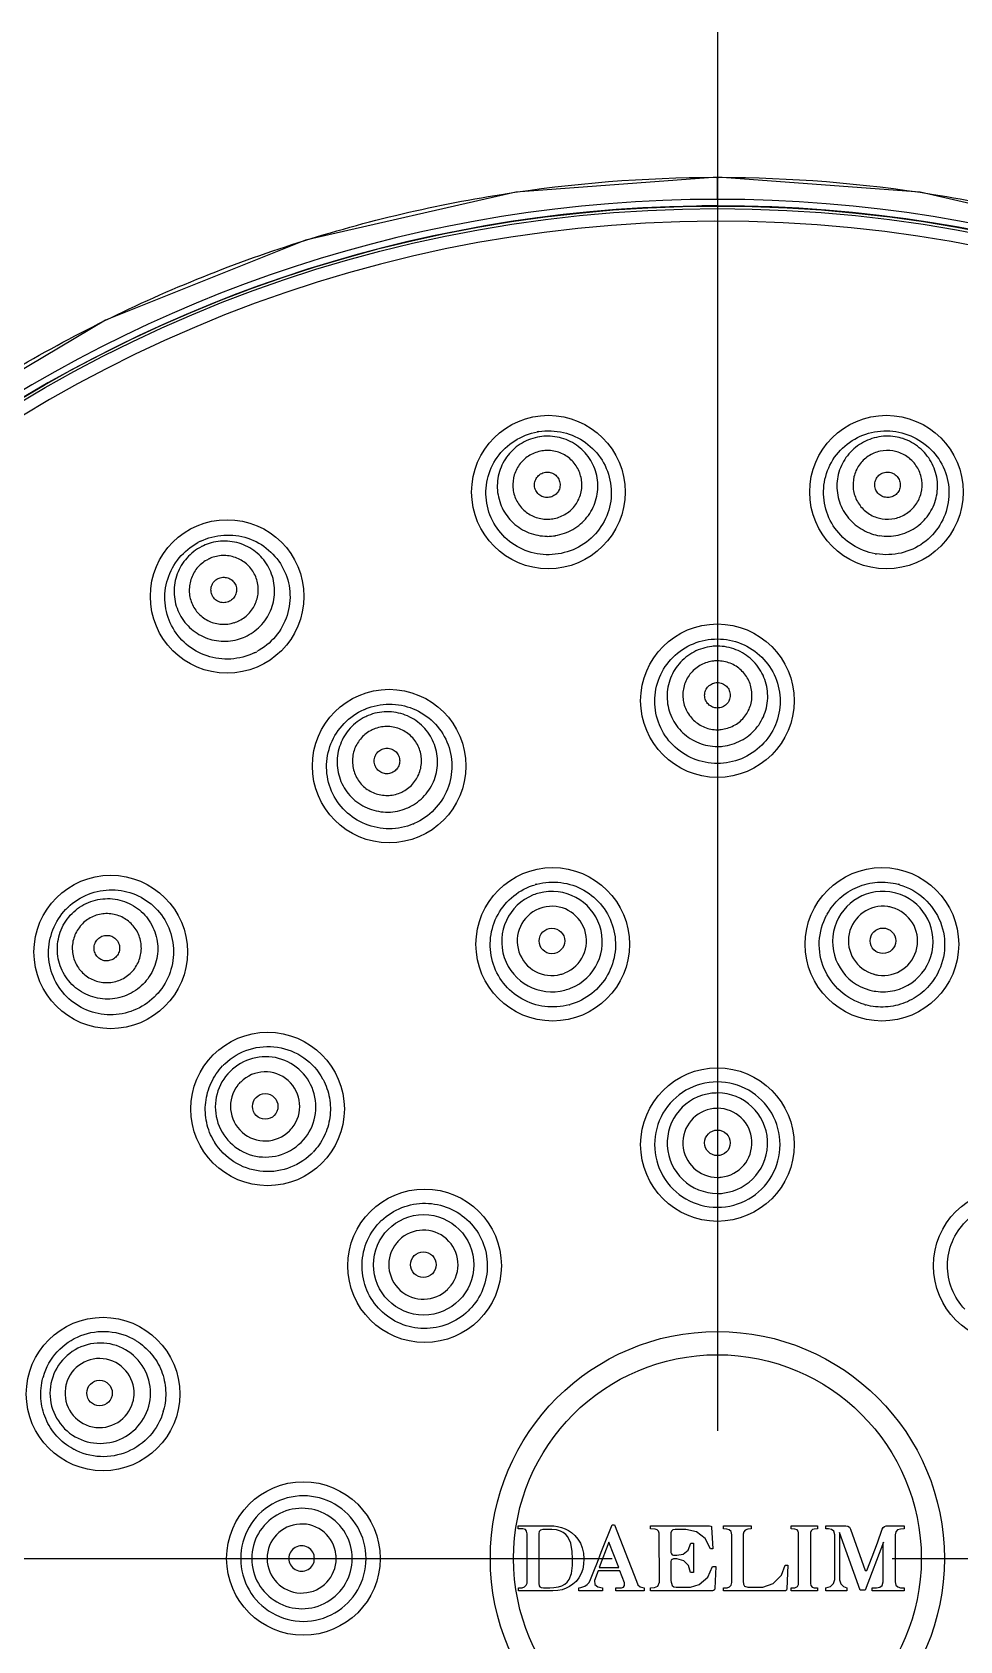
# Model space of a CAD drawing. Extents: x -5791 to -5371, y -4731 to -4434.
# Drawn here: x -5524.73 to -5518.93, y -4597.3 to -4587.23 of the extents above; entities that cross this region are included whole.
import ezdxf

# ---------------------------------------------------------------- set-up
doc = ezdxf.new("R2010")
doc.units = 0
doc.header["$LTSCALE"] = 7
doc.linetypes.add('CENTER', pattern=[2, 1.25, -0.25, 0.25, -0.25])
doc.layers.get('0').update_dxf_attribs({"color": 2, "linetype": 'CONTINUOUS'})
doc.layers.add('CENTER', color=1, linetype='CENTER')
doc.layers.add('DWG', color=7, linetype='CONTINUOUS')

# ---------------------------------------------------------------- blocks, each defined once
blk = doc.blocks.new('A$C62325126')
at = {"linetype": 'Continuous'}
for p, q in [((11.586, 50.434), (11.783, 50.434)), ((11.586, 50.414), (11.586, 50.434)), ((11.614, 50.414), (11.586, 50.414)), ((11.63, 50.41), (11.614, 50.414)), ((11.783, 50.434), (11.808, 50.433)), ((11.808, 50.433), (11.832, 50.429)), ((11.832, 50.429), (11.856, 50.423)), ((11.856, 50.423), (11.878, 50.414)), ((11.878, 50.414), (11.899, 50.404)), ((12.151, 50.388), (12.172, 50.44)), ((12.172, 50.44), (12.188, 50.44)), ((12.188, 50.44), (12.324, 50.088)), ((12.412, 50.414), (12.412, 50.434)), ((12.412, 50.434), (12.782, 50.434)), ((12.782, 50.434), (12.789, 50.432)), ((12.789, 50.432), (12.793, 50.429)), ((12.793, 50.429), (12.795, 50.424)), ((12.795, 50.424), (12.802, 50.289)), ((12.87, 50.434), (13.042, 50.434)), ((12.87, 50.414), (12.87, 50.434)), ((13.042, 50.434), (13.042, 50.414)), ((13.293, 50.414), (13.293, 50.434)), ((13.293, 50.434), (13.456, 50.434)), ((13.456, 50.434), (13.456, 50.414)), ((13.51, 50.434), (13.634, 50.434)), ((13.51, 50.414), (13.51, 50.434)), ((13.526, 50.414), (13.51, 50.414)), ((13.544, 50.411), (13.526, 50.414)), ((13.634, 50.434), (13.646, 50.431)), ((13.646, 50.431), (13.656, 50.424)), ((13.656, 50.424), (13.664, 50.413)), ((13.861, 50.413), (13.867, 50.423)), ((13.867, 50.423), (13.876, 50.43)), ((13.876, 50.43), (13.887, 50.434)), ((13.887, 50.434), (13.998, 50.434)), ((13.998, 50.434), (13.998, 50.414)), ((11.638, 50.399), (11.63, 50.41)), ((11.641, 50.383), (11.638, 50.399)), ((11.641, 50.075), (11.641, 50.383)), ((11.717, 50.397), (11.714, 50.386)), ((11.714, 50.386), (11.714, 50.072)), ((11.725, 50.406), (11.717, 50.397)), ((11.739, 50.41), (11.725, 50.406)), ((11.749, 50.41), (11.739, 50.41)), ((11.759, 50.411), (11.749, 50.41)), ((11.768, 50.411), (11.759, 50.411)), ((11.796, 50.41), (11.768, 50.411)), ((11.825, 50.408), (11.796, 50.41)), ((11.85, 50.401), (11.825, 50.408)), ((11.867, 50.391), (11.85, 50.401)), ((11.883, 50.379), (11.867, 50.391)), ((11.896, 50.365), (11.883, 50.379)), ((11.915, 50.325), (11.896, 50.365)), ((11.899, 50.404), (11.918, 50.392)), ((11.923, 50.273), (11.915, 50.325)), ((11.918, 50.392), (11.94, 50.373)), ((11.94, 50.373), (11.959, 50.351)), ((11.959, 50.351), (11.974, 50.325)), ((11.974, 50.325), (11.986, 50.296)), ((12.153, 50.332), (12.092, 50.173)), ((12.105, 50.269), (12.129, 50.331)), ((12.129, 50.331), (12.151, 50.388)), ((12.215, 50.173), (12.153, 50.332)), ((12.442, 50.413), (12.412, 50.414)), ((12.454, 50.409), (12.442, 50.413)), ((12.463, 50.4), (12.454, 50.409)), ((12.466, 50.387), (12.463, 50.4)), ((12.468, 50.081), (12.466, 50.387)), ((12.543, 50.401), (12.54, 50.389)), ((12.54, 50.389), (12.54, 50.266)), ((12.552, 50.408), (12.543, 50.401)), ((12.566, 50.411), (12.552, 50.408)), ((12.633, 50.411), (12.566, 50.411)), ((12.701, 50.396), (12.633, 50.411)), ((12.649, 50.282), (12.665, 50.325)), ((12.665, 50.325), (12.682, 50.325)), ((12.682, 50.325), (12.682, 50.142)), ((12.754, 50.354), (12.701, 50.396)), ((12.787, 50.289), (12.754, 50.354)), ((12.89, 50.413), (12.87, 50.414)), ((12.905, 50.409), (12.89, 50.413)), ((12.916, 50.397), (12.905, 50.409)), ((12.921, 50.377), (12.916, 50.397)), ((12.921, 50.079), (12.921, 50.377)), ((12.996, 50.395), (12.993, 50.381)), ((12.993, 50.381), (12.993, 50.087)), ((13.005, 50.407), (12.996, 50.395)), ((13.022, 50.413), (13.005, 50.407)), ((13.042, 50.414), (13.022, 50.413)), ((13.315, 50.413), (13.293, 50.414)), ((13.329, 50.409), (13.315, 50.413)), ((13.337, 50.4), (13.329, 50.409)), ((13.339, 50.389), (13.337, 50.4)), ((13.339, 50.08), (13.339, 50.389)), ((13.417, 50.402), (13.414, 50.392)), ((13.414, 50.392), (13.414, 50.073)), ((13.425, 50.41), (13.417, 50.402)), ((13.436, 50.413), (13.425, 50.41)), ((13.456, 50.414), (13.436, 50.413)), ((13.559, 50.399), (13.544, 50.411)), ((13.565, 50.377), (13.559, 50.399)), ((13.565, 50.098), (13.565, 50.377)), ((13.595, 50.392), (13.595, 50.39)), ((13.723, 50.032), (13.595, 50.392)), ((13.595, 50.39), (13.595, 50.144)), ((13.664, 50.413), (13.755, 50.154)), ((13.869, 50.331), (13.754, 50.032)), ((13.799, 50.24), (13.832, 50.327)), ((13.832, 50.327), (13.861, 50.413)), ((13.867, 50.083), (13.868, 50.328)), ((13.868, 50.328), (13.869, 50.331)), ((13.946, 50.395), (13.942, 50.378)), ((13.942, 50.378), (13.942, 50.083)), ((13.958, 50.408), (13.946, 50.395)), ((13.977, 50.413), (13.958, 50.408)), ((13.998, 50.414), (13.977, 50.413)), ((11.925, 50.228), (11.923, 50.273)), ((11.924, 50.185), (11.925, 50.228)), ((11.986, 50.296), (11.993, 50.263)), ((11.993, 50.263), (11.996, 50.227)), ((11.996, 50.227), (11.994, 50.194)), ((12.081, 50.207), (12.105, 50.269)), ((12.54, 50.266), (12.543, 50.258)), ((12.542, 50.218), (12.54, 50.211)), ((12.548, 50.223), (12.542, 50.218)), ((12.543, 50.258), (12.549, 50.251)), ((12.557, 50.226), (12.548, 50.223)), ((12.549, 50.251), (12.557, 50.249)), ((12.557, 50.249), (12.577, 50.249)), ((12.577, 50.226), (12.557, 50.226)), ((12.577, 50.249), (12.616, 50.257)), ((12.621, 50.215), (12.577, 50.226)), ((12.616, 50.257), (12.649, 50.282)), ((12.651, 50.185), (12.621, 50.215)), ((12.802, 50.289), (12.787, 50.289)), ((13.766, 50.155), (13.799, 50.24)), ((11.903, 50.097), (11.918, 50.136)), ((11.918, 50.136), (11.924, 50.185)), ((11.979, 50.135), (11.964, 50.109)), ((11.989, 50.162), (11.979, 50.135)), ((11.994, 50.194), (11.989, 50.162)), ((12.037, 50.097), (12.059, 50.15)), ((12.059, 50.15), (12.081, 50.207)), ((12.086, 50.152), (12.063, 50.091)), ((12.221, 50.152), (12.086, 50.152)), ((12.092, 50.173), (12.215, 50.173)), ((12.249, 50.076), (12.221, 50.152)), ((12.54, 50.211), (12.54, 50.103)), ((12.663, 50.142), (12.651, 50.185)), ((12.682, 50.142), (12.663, 50.142)), ((12.772, 50.112), (12.8, 50.18)), ((12.8, 50.18), (12.821, 50.18)), ((12.821, 50.18), (12.814, 50.042)), ((13.18, 50.072), (13.232, 50.124)), ((13.232, 50.124), (13.255, 50.188)), ((13.255, 50.188), (13.272, 50.188)), ((13.272, 50.188), (13.265, 50.04)), ((13.595, 50.144), (13.595, 50.095)), ((13.755, 50.154), (13.766, 50.155)), ((11.587, 50.046), (11.611, 50.046)), ((11.587, 50.026), (11.587, 50.046)), ((11.772, 50.026), (11.587, 50.026)), ((11.611, 50.046), (11.625, 50.051)), ((11.625, 50.051), (11.636, 50.062)), ((11.636, 50.062), (11.641, 50.075)), ((11.714, 50.072), (11.716, 50.059)), ((11.716, 50.059), (11.721, 50.052)), ((11.721, 50.052), (11.729, 50.047)), ((11.729, 50.047), (11.743, 50.046)), ((11.743, 50.046), (11.762, 50.046)), ((11.762, 50.046), (11.783, 50.046)), ((11.802, 50.026), (11.772, 50.026)), ((11.783, 50.046), (11.809, 50.048)), ((11.833, 50.028), (11.802, 50.026)), ((11.809, 50.048), (11.837, 50.051)), ((11.861, 50.034), (11.833, 50.028)), ((11.837, 50.051), (11.859, 50.058)), ((11.859, 50.058), (11.876, 50.069)), ((11.885, 50.043), (11.861, 50.034)), ((11.876, 50.069), (11.891, 50.082)), ((11.907, 50.053), (11.885, 50.043)), ((11.891, 50.082), (11.903, 50.097)), ((11.927, 50.068), (11.907, 50.053)), ((11.947, 50.086), (11.927, 50.068)), ((11.964, 50.109), (11.947, 50.086)), ((11.964, 50.046), (11.976, 50.048)), ((11.964, 50.026), (11.964, 50.046)), ((12.112, 50.026), (11.964, 50.026)), ((11.976, 50.048), (11.99, 50.051)), ((11.99, 50.051), (12.002, 50.056)), ((12.002, 50.056), (12.017, 50.067)), ((12.017, 50.067), (12.028, 50.079)), ((12.028, 50.079), (12.037, 50.097)), ((12.063, 50.091), (12.065, 50.066)), ((12.065, 50.066), (12.084, 50.052)), ((12.084, 50.052), (12.112, 50.046)), ((12.112, 50.046), (12.112, 50.026)), ((12.195, 50.045), (12.231, 50.046)), ((12.195, 50.026), (12.195, 50.045)), ((12.374, 50.026), (12.195, 50.026)), ((12.231, 50.046), (12.243, 50.05)), ((12.243, 50.05), (12.25, 50.061)), ((12.25, 50.061), (12.249, 50.076)), ((12.324, 50.088), (12.334, 50.064)), ((12.334, 50.064), (12.347, 50.051)), ((12.347, 50.051), (12.374, 50.046)), ((12.374, 50.046), (12.374, 50.026)), ((12.412, 50.046), (12.438, 50.048)), ((12.412, 50.026), (12.412, 50.046)), ((12.541, 50.026), (12.412, 50.026)), ((12.438, 50.048), (12.459, 50.057)), ((12.459, 50.057), (12.468, 50.081)), ((12.54, 50.103), (12.54, 50.092)), ((12.54, 50.092), (12.541, 50.082)), ((12.541, 50.082), (12.543, 50.074)), ((12.671, 50.026), (12.541, 50.026)), ((12.543, 50.074), (12.549, 50.061)), ((12.549, 50.061), (12.559, 50.052)), ((12.559, 50.052), (12.574, 50.049)), ((12.574, 50.049), (12.597, 50.049)), ((12.597, 50.049), (12.635, 50.049)), ((12.635, 50.049), (12.663, 50.049)), ((12.663, 50.049), (12.716, 50.066)), ((12.8, 50.026), (12.671, 50.026)), ((12.716, 50.066), (12.772, 50.112)), ((12.806, 50.028), (12.8, 50.026)), ((12.812, 50.034), (12.806, 50.028)), ((12.814, 50.042), (12.812, 50.034)), ((12.87, 50.026), (12.87, 50.046)), ((12.87, 50.046), (12.893, 50.046)), ((13.249, 50.026), (12.87, 50.026)), ((12.893, 50.046), (12.907, 50.052)), ((12.907, 50.052), (12.917, 50.063)), ((12.917, 50.063), (12.921, 50.079)), ((12.993, 50.087), (12.994, 50.069)), ((12.994, 50.069), (13.001, 50.056)), ((13.001, 50.056), (13.022, 50.049)), ((13.022, 50.049), (13.116, 50.049)), ((13.116, 50.049), (13.18, 50.072)), ((13.257, 50.027), (13.249, 50.026)), ((13.263, 50.032), (13.257, 50.027)), ((13.265, 50.04), (13.263, 50.032)), ((13.293, 50.046), (13.316, 50.046)), ((13.293, 50.026), (13.293, 50.046)), ((13.456, 50.026), (13.293, 50.026)), ((13.316, 50.046), (13.332, 50.053)), ((13.332, 50.053), (13.338, 50.067)), ((13.338, 50.067), (13.339, 50.08)), ((13.414, 50.073), (13.416, 50.06)), ((13.416, 50.06), (13.423, 50.05)), ((13.423, 50.05), (13.436, 50.046)), ((13.436, 50.046), (13.456, 50.046)), ((13.456, 50.046), (13.456, 50.026)), ((13.509, 50.046), (13.538, 50.054)), ((13.509, 50.026), (13.509, 50.046)), ((13.641, 50.026), (13.509, 50.026)), ((13.538, 50.054), (13.558, 50.072)), ((13.558, 50.072), (13.565, 50.098)), ((13.595, 50.095), (13.602, 50.07)), ((13.602, 50.07), (13.619, 50.053)), ((13.619, 50.053), (13.641, 50.046)), ((13.641, 50.046), (13.641, 50.026)), ((13.754, 50.032), (13.723, 50.032)), ((13.799, 50.046), (13.825, 50.046)), ((13.799, 50.026), (13.799, 50.046)), ((13.998, 50.026), (13.799, 50.026)), ((13.825, 50.046), (13.846, 50.049)), ((13.846, 50.049), (13.861, 50.061)), ((13.861, 50.061), (13.867, 50.083)), ((13.942, 50.083), (13.947, 50.063)), ((13.947, 50.063), (13.959, 50.051)), ((13.959, 50.051), (13.977, 50.046)), ((13.977, 50.046), (13.998, 50.046)), ((13.998, 50.046), (13.998, 50.026))]:
    blk.add_line(p, q, dxfattribs=at)
at = {"color": 7, "linetype": 'Continuous'}
for centre, radius in [((11.774, 56.9), 0.48), ((13.888, 56.9), 0.48), ((9.765, 56.247), 0.48), ((12.831, 55.595), 0.48), ((10.778, 55.186), 0.48), ((11.801, 54.071), 0.48), ((13.86, 54.071), 0.48), ((9.037, 54.023), 0.48), ((11.796, 54.092), 0.0799), ((13.866, 54.093), 0.0799), ((10.018, 53.041), 0.48), ((12.831, 52.818), 0.48), ((10.003, 53.057), 0.0799), ((12.831, 52.829), 0.08), ((11, 52.06), 0.48), ((14.662, 52.06), 0.48), ((10.994, 52.066), 0.314), ((10.992, 52.067), 0.08), ((8.989, 51.258), 0.48), ((12.831, 50.229), 1.42), ((12.831, 50.229), 1.275), ((8.967, 51.264), 0.0799), ((10.242, 50.229), 0.48)]:
    blk.add_circle(centre, radius, dxfattribs=at)
for centre, radius, start, end in [((11.776, 56.89), 0.393, 99.0008, 100.4352), ((11.769, 56.933), 0.317, 89.8524, 98.993), ((11.768, 56.942), 0.218, 89.8524, 98.993), ((13.894, 56.942), 0.218, 71.8524, 80.993), ((13.893, 56.933), 0.317, 71.8524, 80.993), ((11.767, 56.948), 0.218, 269.8524, 278.993), ((13.895, 56.948), 0.218, 251.8524, 260.993), ((9.769, 56.238), 0.393, 117.0008, 118.4351), ((9.769, 56.238), 0.393, 115.6817, 116.9994), ((9.749, 56.276), 0.317, 107.8524, 116.993), ((11.768, 56.94), 0.317, 269.8524, 278.993), ((13.894, 56.94), 0.317, 251.8524, 260.993), ((9.745, 56.285), 0.218, 107.8524, 116.993), ((13.888, 56.901), 0.393, 259.7007, 260.9994), ((9.743, 56.29), 0.218, 287.8524, 296.993), ((9.746, 56.283), 0.317, 287.8524, 296.993), ((9.764, 56.248), 0.393, 295.7007, 296.9994), ((9.764, 56.248), 0.394, 297.0005, 298.2037), ((12.831, 55.62), 0.316, 90.0022, 96.2151), ((12.831, 55.627), 0.217, 90.0022, 96.2151), ((10.768, 55.21), 0.316, 112.5022, 118.7151), ((10.78, 55.181), 0.391, 112.5006, 113.8349), ((10.765, 55.216), 0.217, 112.5022, 118.7151), ((12.831, 55.63), 0.217, 270.0022, 276.2151), ((12.831, 55.624), 0.316, 270.0022, 276.2151), ((10.764, 55.219), 0.217, 292.5022, 298.7151), ((10.766, 55.214), 0.316, 292.5022, 298.7151), ((10.778, 55.186), 0.392, 292.5005, 293.7114), ((11.802, 54.07), 0.39, 105.0007, 106.3654), ((13.86, 54.07), 0.39, 73.6346, 74.9993), ((11.796, 54.088), 0.314, 111.735, 285.0799), ((11.797, 54.087), 0.315, 105.003, 111.7931), ((11.797, 54.088), 0.314, 291.735, 105.0799), ((13.865, 54.088), 0.314, 81.735, 255.0798), ((13.866, 54.088), 0.314, 261.735, 75.0798), ((13.865, 54.087), 0.315, 75.003, 81.7931), ((9.04, 54.019), 0.391, 133.6627, 136.3349), ((11.795, 54.092), 0.216, 111.7373, 285.0776), ((11.796, 54.092), 0.217, 105.003, 111.7931), ((11.796, 54.093), 0.216, 291.7373, 105.0776), ((13.856, 54.071), 0.387, 150.9714, 151.8026), ((13.866, 54.093), 0.216, 81.7373, 255.0775), ((13.867, 54.092), 0.216, 261.7373, 75.0775), ((13.866, 54.092), 0.217, 75.003, 81.7931), ((9.014, 54.046), 0.217, 135.0022, 141.2151), ((9.012, 54.048), 0.217, 315.0022, 321.2151), ((11.795, 54.093), 0.217, 285.003, 291.7931), ((13.866, 54.093), 0.217, 255.003, 261.7931), ((13.864, 54.068), 0.388, 328.0926, 328.8692), ((9.037, 54.023), 0.392, 313.7965, 316.2114), ((11.796, 54.089), 0.315, 285.003, 291.7931), ((13.865, 54.089), 0.315, 255.003, 261.7931), ((11.802, 54.069), 0.39, 285.0005, 286.2141), ((13.86, 54.069), 0.39, 253.7858, 254.9995), ((10.006, 53.054), 0.314, 314.924, 135.0759), ((10.005, 53.054), 0.314, 134.924, 315.0759), ((10.019, 53.041), 0.39, 133.6346, 136.3653), ((10.003, 53.057), 0.216, 321.7373, 135.0776), ((10.002, 53.057), 0.216, 141.7373, 315.0776), ((10.003, 53.057), 0.217, 135.003, 141.7931), ((10.023, 53.043), 0.388, 28.0926, 28.8694), ((12.83, 52.818), 0.392, 89.926, 270.0738), ((12.831, 52.827), 0.314, 96.2313, 270.0191), ((12.831, 52.826), 0.315, 90.0023, 96.2438), ((12.831, 52.818), 0.392, 269.926, 90.0738), ((12.831, 52.827), 0.314, 276.2313, 90.0191), ((12.831, 52.829), 0.216, 96.2336, 270.0168), ((12.831, 52.829), 0.216, 90.0023, 96.2438), ((12.831, 52.829), 0.216, 276.2336, 90.0168), ((10.016, 53.037), 0.387, 210.9712, 211.8027), ((10.002, 53.058), 0.217, 315.003, 321.7931), ((10.02, 53.04), 0.39, 313.7858, 316.214), ((12.831, 52.829), 0.216, 270.0023, 276.2438), ((12.831, 52.827), 0.315, 270.0023, 276.2438), ((10.998, 52.062), 0.389, 133.6112, 136.3887), ((10.993, 52.067), 0.216, 321.2335, 135.0169), ((10.992, 52.067), 0.216, 141.2335, 315.0169), ((10.993, 52.067), 0.216, 135.0023, 141.2438), ((10.992, 52.068), 0.216, 315.0023, 321.2438), ((11.002, 52.058), 0.39, 313.806, 316.1939), ((8.972, 51.263), 0.314, 344.924, 165.0759), ((8.992, 51.262), 0.388, 58.0926, 58.8695), ((8.967, 51.264), 0.216, 351.7373, 165.0777), ((8.99, 51.258), 0.39, 163.6346, 164.9993), ((8.971, 51.263), 0.314, 164.924, 345.0759), ((8.968, 51.264), 0.217, 165.003, 171.7931), ((8.967, 51.264), 0.216, 171.7373, 345.0777), ((8.966, 51.264), 0.217, 345.003, 351.7931), ((8.991, 51.258), 0.39, 343.7858, 344.9995), ((8.989, 51.253), 0.387, 240.9711, 241.8027), ((10.242, 50.229), 0.392, 359.926, 180.074), ((10.233, 50.229), 0.314, 359.9815, 180.0185), ((10.231, 50.229), 0.216, 6.2336, 180.0169), ((10.242, 50.228), 0.392, 179.926, 0.074), ((10.233, 50.229), 0.314, 179.9815, 0.0185), ((10.231, 50.229), 0.216, 180.0023, 186.2438), ((10.231, 50.229), 0.216, 186.2336, 0.0169), ((10.231, 50.229), 0.08, 359.9823, 180.0177), ((10.231, 50.229), 0.08, 179.9823, 0.0177), ((10.231, 50.229), 0.216, 0.0023, 6.2438)]:
    blk.add_arc(centre, radius, start, end, dxfattribs=at)
for points, knots in [([(11.836, 56.513), (11.786, 56.505), (11.682, 56.508), (11.54, 56.572), (11.434, 56.684), (11.379, 56.828), (11.383, 56.982), (11.446, 57.123), (11.558, 57.229), (11.655, 57.267), (11.705, 57.277)], [0, 0, 0, 0, 1058.240833, 2112.279021, 3160.693743, 4205.044693, 5249.307272, 6297.53386, 7351.402, 8409.999827, 8409.999827, 8409.999827, 8409.999827]), ([(11.714, 57.278), (11.765, 57.286), (11.87, 57.282), (12.012, 57.218), (12.118, 57.104), (12.173, 56.958), (12.166, 56.803), (12.1, 56.662), (11.985, 56.557), (11.886, 56.521), (11.836, 56.513)], [0, 0, 0, 0, 1051.318239, 2098.419933, 3139.760582, 4176.964497, 5214.10561, 6255.238837, 7302.008982, 8353.057058, 8353.057058, 8353.057058, 8353.057058]), ([(13.817, 56.514), (13.768, 56.523), (13.671, 56.561), (13.558, 56.668), (13.495, 56.809), (13.49, 56.963), (13.545, 57.107), (13.652, 57.219), (13.793, 57.283), (13.897, 57.286), (13.947, 57.278)], [0, 0, 0, 0, 1041.482228, 2078.48981, 3109.950932, 4137.609254, 5165.4427, 6197.383357, 7234.871253, 8276.630314, 8276.630314, 8276.630314, 8276.630314]), ([(13.947, 57.278), (13.998, 57.27), (14.096, 57.234), (14.212, 57.129), (14.278, 56.988), (14.284, 56.832), (14.23, 56.687), (14.124, 56.573), (13.982, 56.509), (13.877, 56.505), (13.826, 56.513)], [0, 0, 0, 0, 1036.543904, 2068.930908, 3095.638381, 4118.267647, 5140.834992, 6167.337958, 7199.39807, 8235.675608, 8235.675608, 8235.675608, 8235.675608]), ([(11.72, 57.246), (11.681, 57.239), (11.606, 57.213), (11.516, 57.135), (11.461, 57.03), (11.448, 56.912), (11.479, 56.797), (11.549, 56.702), (11.65, 56.639), (11.728, 56.624), (11.767, 56.624)], [0, 0, 0, 0, 1052.001217, 2102.320144, 3150.709908, 4197.419987, 5243.79248, 6291.349624, 7340.7837, 8392.315804, 8392.315804, 8392.315804, 8392.315804]), ([(11.734, 57.157), (11.707, 57.153), (11.656, 57.135), (11.594, 57.081), (11.556, 57.009), (11.547, 56.928), (11.568, 56.849), (11.617, 56.784), (11.686, 56.74), (11.74, 56.73), (11.766, 56.73)], [0, 0, 0, 0, 1052.257242, 2102.803621, 3151.39204, 4198.264426, 5244.799401, 6292.555435, 7342.217365, 8394.00614, 8394.00614, 8394.00614, 8394.00614]), ([(11.801, 56.733), (11.827, 56.737), (11.879, 56.755), (11.941, 56.809), (11.979, 56.881), (11.988, 56.962), (11.966, 57.041), (11.918, 57.106), (11.849, 57.15), (11.795, 57.16), (11.768, 57.16)], [0, 0, 0, 0, 1050.624597, 2099.540986, 3146.502453, 4191.750549, 5236.661758, 6282.79213, 7330.825443, 8380.9823, 8380.9823, 8380.9823, 8380.9823]), ([(11.817, 56.628), (11.856, 56.634), (11.931, 56.66), (12.021, 56.738), (12.076, 56.843), (12.09, 56.961), (12.059, 57.076), (11.988, 57.171), (11.887, 57.235), (11.809, 57.249), (11.77, 57.249)], [0, 0, 0, 0, 1049.622787, 2097.567088, 3143.586587, 4187.930199, 5231.936988, 6277.12575, 7324.1872, 8373.341935, 8373.341935, 8373.341935, 8373.341935]), ([(13.942, 57.246), (13.904, 57.252), (13.824, 57.249), (13.715, 57.203), (13.629, 57.12), (13.58, 57.012), (13.574, 56.894), (13.612, 56.781), (13.689, 56.69), (13.758, 56.652), (13.795, 56.639)], [0, 0, 0, 0, 1035.015444, 2068.375981, 3099.838825, 4129.649362, 5159.127816, 6189.771614, 7222.261722, 8256.8157, 8256.8157, 8256.8157, 8256.8157]), ([(13.928, 57.157), (13.902, 57.162), (13.847, 57.16), (13.772, 57.128), (13.713, 57.071), (13.68, 56.997), (13.676, 56.916), (13.702, 56.838), (13.754, 56.776), (13.802, 56.749), (13.827, 56.741)], [0, 0, 0, 0, 1035.637752, 2069.591882, 3101.619301, 4131.958044, 5161.964759, 6193.173067, 7226.256854, 8261.43361, 8261.43361, 8261.43361, 8261.43361]), ([(13.844, 56.628), (13.883, 56.621), (13.962, 56.624), (14.072, 56.67), (14.157, 56.753), (14.206, 56.861), (14.212, 56.98), (14.174, 57.092), (14.098, 57.183), (14.028, 57.222), (13.991, 57.234)], [0, 0, 0, 0, 1035.068208, 2068.481424, 3099.996851, 4129.859886, 5159.390822, 6190.08716, 7222.629903, 8257.236622, 8257.236622, 8257.236622, 8257.236622]), ([(13.861, 56.733), (13.887, 56.729), (13.942, 56.73), (14.017, 56.762), (14.076, 56.819), (14.11, 56.893), (14.114, 56.975), (14.088, 57.052), (14.035, 57.115), (13.987, 57.141), (13.962, 57.149)], [0, 0, 0, 0, 1035.675362, 2069.667041, 3101.731939, 4132.1081, 5162.152221, 6193.397978, 7226.519282, 8261.733632, 8261.733632, 8261.733632, 8261.733632]), ([(11.78, 56.867), (11.769, 56.865), (11.748, 56.866), (11.719, 56.879), (11.697, 56.902), (11.686, 56.932), (11.687, 56.964), (11.701, 56.993), (11.724, 57.015), (11.744, 57.022), (11.755, 57.024)], [0, 0, 0, 0, 1052.8029, 2103.920833, 3152.765222, 4200.159922, 5247.544431, 6296.453813, 7347.72796, 8400.594944, 8400.594944, 8400.594944, 8400.594944]), ([(11.755, 57.024), (11.765, 57.025), (11.786, 57.025), (11.815, 57.011), (11.837, 56.988), (11.848, 56.958), (11.847, 56.926), (11.834, 56.897), (11.81, 56.876), (11.79, 56.868), (11.78, 56.867)], [0, 0, 0, 0, 1051.359312, 2101.035969, 3148.442199, 4194.400727, 5240.349078, 6287.820212, 7337.652868, 8389.076177, 8389.076177, 8389.076177, 8389.076177]), ([(13.882, 56.867), (13.872, 56.868), (13.852, 56.876), (13.828, 56.897), (13.815, 56.926), (13.814, 56.958), (13.825, 56.988), (13.846, 57.011), (13.875, 57.025), (13.897, 57.025), (13.907, 57.024)], [0, 0, 0, 0, 1036.835581, 2072.011992, 3104.949681, 4136.459912, 5167.960104, 6200.9618, 7236.292055, 8273.190749, 8273.190749, 8273.190749, 8273.190749]), ([(13.907, 57.024), (13.917, 57.022), (13.938, 57.015), (13.961, 56.993), (13.974, 56.964), (13.976, 56.932), (13.965, 56.902), (13.943, 56.879), (13.914, 56.866), (13.893, 56.865), (13.882, 56.867)], [0, 0, 0, 0, 1035.784426, 2069.911363, 3101.801848, 4132.266322, 5162.720767, 6194.675195, 7228.95582, 8264.803294, 8264.803294, 8264.803294, 8264.803294]), ([(9.935, 55.894), (9.889, 55.872), (9.789, 55.846), (9.637, 55.865), (9.503, 55.94), (9.409, 56.06), (9.367, 56.207), (9.384, 56.359), (9.458, 56.494), (9.538, 56.56), (9.582, 56.584)], [0, 0, 0, 0, 1082.771082, 2160.940869, 3233.38931, 4301.830592, 5370.310598, 6442.89392, 7521.206644, 8604.312694, 8604.312694, 8604.312694, 8604.312694]), ([(9.606, 56.559), (9.571, 56.541), (9.508, 56.492), (9.446, 56.391), (9.426, 56.273), (9.45, 56.157), (9.515, 56.058), (9.612, 55.989), (9.727, 55.96), (9.806, 55.97), (9.843, 55.982)], [0, 0, 0, 0, 1076.989362, 2152.25618, 3225.547683, 4297.119415, 5368.345594, 6440.784828, 7515.145913, 8591.655092, 8591.655092, 8591.655092, 8591.655092]), ([(9.599, 56.592), (9.644, 56.614), (9.744, 56.64), (9.897, 56.621), (10.031, 56.545), (10.125, 56.425), (10.167, 56.278), (10.149, 56.125), (10.074, 55.99), (9.994, 55.925), (9.95, 55.902)], [0, 0, 0, 0, 1074.68958, 2144.825914, 3209.146389, 4269.347857, 5329.49796, 6393.637584, 7463.465791, 8537.860075, 8537.860075, 8537.860075, 8537.860075]), ([(9.89, 56.001), (9.924, 56.019), (9.988, 56.067), (10.049, 56.169), (10.069, 56.286), (10.045, 56.403), (9.98, 56.502), (9.884, 56.571), (9.768, 56.6), (9.689, 56.59), (9.652, 56.578)], [0, 0, 0, 0, 1072.423059, 2143.130877, 3211.871755, 4278.900153, 5345.584464, 6413.476687, 7483.282613, 8555.227524, 8555.227524, 8555.227524, 8555.227524]), ([(9.646, 56.479), (9.622, 56.467), (9.579, 56.434), (9.537, 56.364), (9.523, 56.283), (9.539, 56.203), (9.584, 56.135), (9.65, 56.088), (9.73, 56.068), (9.784, 56.075), (9.809, 56.083)], [0, 0, 0, 0, 1076.929143, 2152.107013, 3225.280689, 4296.697907, 5367.769855, 6440.091755, 7514.364577, 8590.814341, 8590.814341, 8590.814341, 8590.814341]), ([(9.841, 56.096), (9.865, 56.108), (9.909, 56.142), (9.951, 56.212), (9.965, 56.292), (9.948, 56.372), (9.904, 56.44), (9.837, 56.488), (9.758, 56.507), (9.704, 56.501), (9.678, 56.492)], [0, 0, 0, 0, 1073.793249, 2145.840326, 3215.889044, 4284.186418, 5352.139528, 6421.33895, 7492.483613, 8565.79888, 8565.79888, 8565.79888, 8565.79888]), ([(9.78, 56.217), (9.771, 56.212), (9.75, 56.206), (9.718, 56.21), (9.69, 56.225), (9.671, 56.25), (9.662, 56.281), (9.666, 56.313), (9.682, 56.341), (9.698, 56.354), (9.708, 56.359)], [0, 0, 0, 0, 1076.829079, 2151.934579, 3224.714311, 4296.010955, 5367.297065, 6440.143007, 7515.408022, 8592.302537, 8592.302537, 8592.302537, 8592.302537]), ([(9.708, 56.359), (9.717, 56.363), (9.738, 56.369), (9.769, 56.365), (9.797, 56.35), (9.817, 56.325), (9.826, 56.294), (9.822, 56.263), (9.806, 56.235), (9.789, 56.221), (9.78, 56.217)], [0, 0, 0, 0, 1075.144699, 2148.568514, 3219.6702, 4289.291117, 5358.901516, 6430.069309, 7503.65239, 8578.862422, 8578.862422, 8578.862422, 8578.862422]), ([(12.831, 55.202), (12.78, 55.202), (12.677, 55.223), (12.547, 55.309), (12.459, 55.439), (12.429, 55.592), (12.459, 55.745), (12.547, 55.874), (12.677, 55.961), (12.78, 55.981), (12.831, 55.981)], [0, 0, 0, 0, 1064.008817, 2125.334598, 3183.102722, 4238.368596, 5293.71719, 6351.661072, 7413.201458, 8477.549, 8477.549, 8477.549, 8477.549]), ([(12.831, 55.981), (12.882, 55.981), (12.985, 55.961), (13.115, 55.874), (13.203, 55.745), (13.233, 55.592), (13.203, 55.439), (13.115, 55.309), (12.985, 55.223), (12.882, 55.202), (12.831, 55.202)], [0, 0, 0, 0, 1058.178123, 2113.628827, 3165.432639, 4214.589268, 5263.667587, 6315.208637, 7370.321705, 8428.1568, 8428.1568, 8428.1568, 8428.1568]), ([(12.797, 55.934), (12.758, 55.93), (12.68, 55.906), (12.585, 55.83), (12.526, 55.725), (12.509, 55.605), (12.539, 55.487), (12.609, 55.389), (12.712, 55.324), (12.791, 55.309), (12.831, 55.309)], [0, 0, 0, 0, 1059.438078, 2117.60357, 3174.742921, 4231.124476, 5287.636746, 6345.09636, 7403.595899, 8463.199108, 8463.199108, 8463.199108, 8463.199108]), ([(12.865, 55.311), (12.904, 55.315), (12.982, 55.339), (13.077, 55.414), (13.136, 55.52), (13.153, 55.64), (13.123, 55.757), (13.052, 55.856), (12.95, 55.921), (12.87, 55.936), (12.831, 55.936)], [0, 0, 0, 0, 1057.345824, 2113.421575, 3168.473212, 4222.768549, 5277.194344, 6332.56561, 7388.974749, 8446.485378, 8446.485378, 8446.485378, 8446.485378]), ([(12.807, 55.843), (12.78, 55.84), (12.727, 55.824), (12.662, 55.772), (12.621, 55.699), (12.61, 55.617), (12.63, 55.536), (12.679, 55.469), (12.749, 55.424), (12.804, 55.413), (12.831, 55.413)], [0, 0, 0, 0, 1059.774571, 2118.245254, 3175.658356, 4232.275471, 5289.023409, 6346.757212, 7405.562709, 8465.503286, 8465.503286, 8465.503286, 8465.503286]), ([(12.854, 55.415), (12.881, 55.418), (12.935, 55.434), (13, 55.486), (13.041, 55.558), (13.052, 55.641), (13.032, 55.722), (12.983, 55.789), (12.913, 55.834), (12.858, 55.844), (12.831, 55.844)], [0, 0, 0, 0, 1058.338566, 2115.37501, 3171.355306, 4226.540694, 5281.856727, 6338.15729, 7395.528094, 8454.032441, 8454.032441, 8454.032441, 8454.032441]), ([(12.831, 55.549), (12.821, 55.549), (12.8, 55.553), (12.773, 55.571), (12.755, 55.597), (12.749, 55.629), (12.755, 55.66), (12.773, 55.687), (12.8, 55.704), (12.821, 55.709), (12.831, 55.709)], [0, 0, 0, 0, 1060.62649, 2120.241555, 3178.53863, 4236.064943, 5293.580792, 6351.943033, 7411.715048, 8472.405851, 8472.405851, 8472.405851, 8472.405851]), ([(12.831, 55.709), (12.841, 55.709), (12.862, 55.704), (12.889, 55.687), (12.907, 55.66), (12.913, 55.629), (12.907, 55.597), (12.889, 55.571), (12.862, 55.553), (12.841, 55.549), (12.831, 55.549)], [0, 0, 0, 0, 1059.364645, 2117.719067, 3174.757068, 4231.025223, 5287.282927, 6344.386015, 7402.897201, 8462.326082, 8462.326082, 8462.326082, 8462.326082]), ([(10.63, 55.543), (10.677, 55.562), (10.779, 55.583), (10.931, 55.554), (11.061, 55.469), (11.149, 55.341), (11.18, 55.19), (11.152, 55.037), (11.067, 54.907), (10.982, 54.847), (10.935, 54.827)], [0, 0, 0, 0, 1078.00165, 2153.252512, 3224.814352, 4293.654371, 5362.336855, 6433.443954, 7508.168087, 8585.86276, 8585.86276, 8585.86276, 8585.86276]), ([(10.928, 54.824), (10.881, 54.804), (10.779, 54.784), (10.626, 54.813), (10.496, 54.898), (10.409, 55.025), (10.377, 55.177), (10.405, 55.329), (10.489, 55.459), (10.575, 55.519), (10.621, 55.539)], [0, 0, 0, 0, 1085.72108, 2168.734343, 3248.143011, 4324.971317, 5401.796948, 6481.177257, 7564.205913, 8650.334348, 8650.334348, 8650.334348, 8650.334348]), ([(10.616, 55.487), (10.581, 55.468), (10.519, 55.416), (10.461, 55.31), (10.446, 55.19), (10.476, 55.073), (10.548, 54.975), (10.652, 54.912), (10.771, 54.89), (10.85, 54.907), (10.887, 54.922)], [0, 0, 0, 0, 1081.55289, 2161.80633, 3241.011907, 4319.443731, 5398.009094, 6477.541859, 7558.136568, 8639.858157, 8639.858157, 8639.858157, 8639.858157]), ([(10.918, 54.937), (10.952, 54.956), (11.015, 55.007), (11.073, 55.114), (11.088, 55.234), (11.057, 55.351), (10.985, 55.448), (10.882, 55.512), (10.763, 55.533), (10.683, 55.517), (10.647, 55.502)], [0, 0, 0, 0, 1076.789848, 2152.28597, 3226.738844, 4300.421371, 5374.23685, 6449.01547, 7524.851358, 8601.809162, 8601.809162, 8601.809162, 8601.809162]), ([(10.661, 55.407), (10.637, 55.394), (10.594, 55.358), (10.554, 55.285), (10.544, 55.203), (10.565, 55.122), (10.614, 55.055), (10.685, 55.012), (10.767, 54.997), (10.822, 55.008), (10.847, 55.019)], [0, 0, 0, 0, 1081.491595, 2161.652286, 3240.733422, 4319.002118, 5397.404413, 6476.81306, 7557.315672, 8638.976799, 8638.976799, 8638.976799, 8638.976799]), ([(10.868, 55.029), (10.892, 55.042), (10.935, 55.077), (10.975, 55.15), (10.985, 55.233), (10.964, 55.313), (10.915, 55.38), (10.844, 55.424), (10.762, 55.439), (10.707, 55.427), (10.682, 55.417)], [0, 0, 0, 0, 1078.220552, 2155.114224, 3230.931607, 4305.939007, 5381.079603, 6457.223506, 7534.458066, 8612.847637, 8612.847637, 8612.847637, 8612.847637]), ([(10.795, 55.144), (10.785, 55.14), (10.764, 55.136), (10.733, 55.142), (10.706, 55.16), (10.689, 55.186), (10.682, 55.218), (10.689, 55.249), (10.706, 55.276), (10.724, 55.287), (10.734, 55.291)], [0, 0, 0, 0, 1081.603051, 2162.174488, 3241.401542, 4319.842311, 5398.272344, 6477.565695, 7558.297029, 8639.965599, 8639.965599, 8639.965599, 8639.965599]), ([(10.734, 55.291), (10.744, 55.295), (10.765, 55.3), (10.796, 55.293), (10.823, 55.276), (10.84, 55.249), (10.846, 55.218), (10.84, 55.187), (10.822, 55.16), (10.805, 55.148), (10.795, 55.144)], [0, 0, 0, 0, 1079.96972, 2158.909384, 3236.506695, 4313.31891, 5390.120403, 6467.783912, 7546.883232, 8626.918372, 8626.918372, 8626.918372, 8626.918372]), ([(11.903, 53.692), (11.854, 53.679), (11.75, 53.672), (11.603, 53.721), (11.485, 53.822), (11.415, 53.961), (11.403, 54.115), (11.45, 54.263), (11.551, 54.382), (11.643, 54.43), (11.692, 54.444)], [0, 0, 0, 0, 1090.040878, 2178.568827, 3265.171629, 4350.36448, 5435.585508, 6522.273883, 7610.990319, 8701.618191, 8701.618191, 8701.618191, 8701.618191]), ([(11.701, 54.447), (11.75, 54.46), (11.854, 54.467), (12.001, 54.418), (12.119, 54.316), (12.189, 54.177), (12.201, 54.022), (12.153, 53.875), (12.052, 53.756), (11.96, 53.708), (11.911, 53.694)], [0, 0, 0, 0, 1082.922104, 2164.1635, 3243.398158, 4321.11241, 5398.705099, 6477.639438, 7558.494412, 8641.022738, 8641.022738, 8641.022738, 8641.022738]), ([(13.517, 54.259), (13.538, 54.296), (13.592, 54.365), (13.704, 54.436), (13.832, 54.466), (13.919, 54.458), (13.961, 54.447)], [0, 0, 0, 0, 1137.864453, 2277.496796, 3418.813426, 4561.556507, 4561.556507, 4561.556507, 4561.556507]), ([(13.97, 54.444), (14.027, 54.427), (14.134, 54.367), (14.238, 54.216), (14.265, 54.034), (14.226, 53.918), (14.196, 53.867)], [0, 0, 0, 0, 1141.631684, 2280.920693, 3417.795949, 4553.743832, 4553.743832, 4553.743832, 4553.743832]), ([(8.77, 54.303), (8.807, 54.337), (8.894, 54.393), (9.045, 54.422), (9.196, 54.391), (9.324, 54.305), (9.409, 54.177), (9.439, 54.026), (9.411, 53.875), (9.355, 53.788), (9.32, 53.752)], [0, 0, 0, 0, 1106.26679, 2209.461743, 3308.888937, 4405.620291, 5502.279217, 6601.454274, 7704.317115, 8810.19897, 8810.19897, 8810.19897, 8810.19897]), ([(8.795, 54.264), (8.824, 54.293), (8.894, 54.34), (9.018, 54.365), (9.141, 54.341), (9.245, 54.271), (9.315, 54.166), (9.339, 54.043), (9.315, 53.92), (9.268, 53.85), (9.239, 53.821)], [0, 0, 0, 0, 1104.279441, 2207.380143, 3309.257278, 4410.156856, 5511.104928, 6613.027554, 7716.213881, 8820.504824, 8820.504824, 8820.504824, 8820.504824]), ([(9.308, 53.74), (9.272, 53.705), (9.185, 53.649), (9.034, 53.62), (8.883, 53.651), (8.755, 53.736), (8.669, 53.864), (8.638, 54.015), (8.667, 54.166), (8.722, 54.253), (8.757, 54.29)], [0, 0, 0, 0, 1114.497409, 2226.013133, 3333.846921, 4439.117683, 5544.464964, 6652.459695, 7764.175291, 8879.046885, 8879.046885, 8879.046885, 8879.046885]), ([(9.239, 53.821), (9.21, 53.792), (9.14, 53.745), (9.017, 53.72), (8.893, 53.745), (8.789, 53.814), (8.719, 53.919), (8.695, 54.042), (8.72, 54.165), (8.766, 54.235), (8.795, 54.264)], [0, 0, 0, 0, 1111.128941, 2221.071832, 3329.783566, 4437.511679, 5545.288588, 6654.046095, 7764.075142, 8875.215656, 8875.215656, 8875.215656, 8875.215656]), ([(9.181, 53.912), (9.198, 53.934), (9.224, 53.983), (9.233, 54.065), (9.211, 54.146), (9.16, 54.212), (9.089, 54.255), (9.007, 54.268), (8.926, 54.25), (8.879, 54.219), (8.86, 54.2)], [0, 0, 0, 0, 1106.098479, 2210.835443, 3314.468046, 4417.269704, 5520.208215, 6624.176302, 7729.26351, 8835.535646, 8835.535646, 8835.535646, 8835.535646]), ([(13.751, 53.694), (13.696, 53.71), (13.591, 53.768), (13.487, 53.913), (13.455, 54.088), (13.487, 54.203), (13.514, 54.254)], [0, 0, 0, 0, 1150.475711, 2298.899642, 3445.039845, 4590.258907, 4590.258907, 4590.258907, 4590.258907]), ([(8.845, 54.182), (8.828, 54.161), (8.801, 54.112), (8.792, 54.029), (8.814, 53.949), (8.865, 53.882), (8.936, 53.84), (9.018, 53.826), (9.1, 53.844), (9.146, 53.876), (9.165, 53.895)], [0, 0, 0, 0, 1110.67612, 2219.98509, 3328.185129, 4435.550784, 5543.053858, 6651.590769, 7761.251433, 8872.101929, 8872.101929, 8872.101929, 8872.101929]), ([(9.069, 53.991), (9.062, 53.983), (9.044, 53.972), (9.012, 53.965), (8.981, 53.971), (8.955, 53.989), (8.937, 54.016), (8.931, 54.047), (8.937, 54.078), (8.949, 54.096), (8.956, 54.104)], [0, 0, 0, 0, 1110.181572, 2219.304207, 3327.046651, 4433.9817, 5540.905537, 6648.715571, 7758.001868, 8868.2505, 8868.2505, 8868.2505, 8868.2505]), ([(8.956, 54.104), (8.964, 54.111), (8.981, 54.123), (9.013, 54.129), (9.044, 54.123), (9.071, 54.105), (9.088, 54.079), (9.095, 54.047), (9.088, 54.016), (9.076, 53.998), (9.069, 53.991)], [0, 0, 0, 0, 1108.440344, 2215.82341, 3321.828451, 4427.027363, 5532.215082, 6638.287606, 7745.834079, 8854.341377, 8854.341377, 8854.341377, 8854.341377]), ([(14.193, 53.863), (14.171, 53.828), (14.116, 53.764), (14.007, 53.7), (13.883, 53.672), (13.799, 53.681), (13.759, 53.692)], [0, 0, 0, 0, 1144.360296, 2290.372242, 3437.905647, 4586.660379, 4586.660379, 4586.660379, 4586.660379]), ([(9.75, 53.323), (9.793, 53.364), (9.899, 53.427), (10.082, 53.441), (10.252, 53.373), (10.334, 53.282), (10.362, 53.23)], [0, 0, 0, 0, 1186.285353, 2370.135523, 3551.476163, 4731.852348, 4731.852348, 4731.852348, 4731.852348]), ([(9.684, 52.838), (9.662, 52.874), (9.63, 52.954), (9.624, 53.083), (9.659, 53.208), (9.708, 53.279), (9.737, 53.31)], [0, 0, 0, 0, 1188.364714, 2378.534654, 3570.430739, 4764.102221, 4764.102221, 4764.102221, 4764.102221]), ([(10.365, 53.226), (10.384, 53.19), (10.411, 53.111), (10.414, 52.987), (10.377, 52.868), (10.33, 52.799), (10.302, 52.77)], [0, 0, 0, 0, 1183.149724, 2367.972676, 3554.348734, 4742.209638, 4742.209638, 4742.209638, 4742.209638]), ([(10.29, 52.758), (10.248, 52.718), (10.146, 52.656), (9.968, 52.639), (9.801, 52.699), (9.717, 52.784), (9.687, 52.833)], [0, 0, 0, 0, 1195.43174, 2388.730693, 3579.655334, 4769.62198, 4769.62198, 4769.62198, 4769.62198]), ([(10.73, 52.343), (10.767, 52.378), (10.854, 52.433), (11.006, 52.461), (11.157, 52.43), (11.285, 52.343), (11.371, 52.215), (11.402, 52.064), (11.374, 51.912), (11.318, 51.825), (11.283, 51.788)], [0, 0, 0, 0, 1113.203464, 2225.316981, 3336.563405, 4447.116761, 5557.563635, 6668.524516, 7780.199071, 8892.616166, 8892.616166, 8892.616166, 8892.616166]), ([(14.379, 51.788), (14.344, 51.825), (14.288, 51.912), (14.26, 52.064), (14.291, 52.215), (14.377, 52.343), (14.505, 52.43), (14.656, 52.461), (14.808, 52.433), (14.895, 52.378), (14.932, 52.343)], [0, 0, 0, 0, 1089.848806, 2178.96983, 3267.39259, 4355.313049, 5443.338695, 6532.043281, 7621.596393, 8712.215728, 8712.215728, 8712.215728, 8712.215728]), ([(11.271, 51.777), (11.235, 51.742), (11.148, 51.686), (10.996, 51.658), (10.845, 51.689), (10.717, 51.775), (10.63, 51.903), (10.599, 52.054), (10.626, 52.206), (10.682, 52.293), (10.717, 52.33)], [0, 0, 0, 0, 1120.98362, 2241.217922, 3360.732988, 4479.730688, 5598.836575, 6718.641513, 7839.320238, 8961.096393, 8961.096393, 8961.096393, 8961.096393]), ([(8.616, 51.368), (8.632, 51.425), (8.693, 51.532), (8.844, 51.636), (9.025, 51.662), (9.142, 51.624), (9.193, 51.594)], [0, 0, 0, 0, 1221.264593, 2440.022262, 3656.195865, 4871.375851, 4871.375851, 4871.375851, 4871.375851]), ([(9.197, 51.591), (9.232, 51.569), (9.296, 51.514), (9.36, 51.405), (9.387, 51.281), (9.379, 51.197), (9.368, 51.157)], [0, 0, 0, 0, 1213.840428, 2429.433712, 3646.642219, 4865.147514, 4865.147514, 4865.147514, 4865.147514]), ([(8.801, 50.915), (8.763, 50.936), (8.694, 50.99), (8.624, 51.101), (8.593, 51.229), (8.602, 51.317), (8.613, 51.359)], [0, 0, 0, 0, 1223.32292, 2448.547382, 3675.584042, 4904.155649, 4904.155649, 4904.155649, 4904.155649]), ([(9.366, 51.149), (9.35, 51.093), (9.292, 50.988), (9.147, 50.885), (8.972, 50.853), (8.856, 50.885), (8.806, 50.912)], [0, 0, 0, 0, 1226.445951, 2450.703868, 3672.525372, 4893.363312, 4893.363312, 4893.363312, 4893.363312])]:
    blk.add_open_spline(points, degree=3, knots=knots, dxfattribs=at)
at = {"layer": 'CENTER'}
for p, q in [((12.831, 59.777), (12.831, 13.047)), ((3.423, 50.229), (21.55, 50.229))]:
    blk.add_line(p, q, dxfattribs=at)
at = {"layer": 'DWG'}
for p, q in [((12.823, 58.868), (12.831, 58.869)), ((12.823, 58.869), (12.839, 58.869)), ((12.831, 58.869), (12.839, 58.868)), ((12.831, 58.731), (12.831, 58.869))]:
    blk.add_line(p, q, dxfattribs=at)
for points in [[(12.831, 58.869), (11.57, 58.776), (10.255, 58.475), (9.005, 57.975), (7.848, 57.287), (6.815, 56.429), (5.924, 55.418), (5.203, 54.286), (4.665, 53.052), (4.327, 51.755), (4.193, 50.404), (4.267, 49.083), (4.546, 47.779), (5.03, 46.517), (5.696, 45.357), (6.519, 44.328), (7.615, 43.306)], [(18.047, 43.306), (19.14, 44.325), (19.964, 45.353), (20.63, 46.512), (21.114, 47.773), (21.394, 49.076), (21.469, 50.398), (21.336, 51.749), (20.998, 53.048), (20.461, 54.282), (19.741, 55.414), (18.851, 56.425), (17.818, 57.284), (16.662, 57.973), (15.413, 58.474), (14.098, 58.775), (12.831, 58.869)]]:
    blk.add_lwpolyline(points, dxfattribs=at)
for radius in [8.46, 8.444]:
    blk.add_circle((12.831, 50.229), radius, dxfattribs=at)
for centre, radius, start, end in [((12.831, 50.229), 8.502, 89.9984, 233.1469), ((12.83, 50.229), 8.461, 90.884, 232.0339), ((12.838, 50.102), 8.588, 90.0434, 90.9202), ((12.831, 50.229), 8.502, 306.8531, 90.0016), ((12.831, 50.229), 8.462, 306.853, 90.0008), ((12.831, 50.229), 8.365, 270.2569, 270)]:
    blk.add_arc(centre, radius, start, end, dxfattribs=at)
for points, knots in [([(7.608, 43.312), (7.44, 43.461), (7.1, 43.755), (6.611, 44.219), (6.162, 44.722), (5.754, 45.257), (5.39, 45.823), (4.964, 46.61), (4.548, 47.652), (4.249, 48.966), (4.172, 50.088), (4.217, 50.985), (4.301, 51.654), (4.438, 52.314), (4.688, 53.177), (5.126, 54.215), (5.84, 55.363), (6.722, 56.387), (7.754, 57.262), (8.909, 57.966), (10.159, 58.481), (11.474, 58.797), (12.374, 58.868), (12.823, 58.869)], [0, 0, 0, 0, 730.195175, 1460.159172, 2189.529115, 2918.241646, 3646.116849, 4373.200535, 5825.282367, 7278.620184, 8735.311066, 9464.836313, 10194.414167, 10923.992556, 11653.630079, 13111.848547, 14570.579642, 16029.858808, 17489.291453, 18948.766486, 20408.247461, 21867.741993, 23327.227309, 23327.227309, 23327.227309, 23327.227309]), ([(12.839, 58.869), (13.288, 58.868), (14.188, 58.797), (15.503, 58.481), (16.753, 57.966), (17.908, 57.262), (18.94, 56.387), (19.822, 55.363), (20.536, 54.215), (20.974, 53.176), (21.225, 52.314), (21.361, 51.654), (21.446, 50.985), (21.491, 50.088), (21.413, 48.966), (21.114, 47.652), (20.698, 46.61), (20.272, 45.822), (19.908, 45.257), (19.5, 44.722), (19.051, 44.219), (18.562, 43.755), (18.222, 43.461), (18.054, 43.312)], [0, 0, 0, 0, 1244.556837, 2489.123149, 3733.678067, 4978.227222, 6222.740533, 7467.121138, 8711.031021, 9954.535414, 10576.718743, 11198.856243, 11821.001171, 12443.10056, 13685.261628, 14924.595026, 16162.86927, 16782.853935, 17403.533122, 18024.911634, 18646.847957, 19269.28951, 19891.958421, 19891.958421, 19891.958421, 19891.958421])]:
    blk.add_open_spline(points, degree=3, knots=knots, dxfattribs=at)

msp = doc.modelspace()

# ---------------------------------------------------------------- linework, layer by layer
at = {"layer": 'CENTER'}
msp.add_open_spline([(-5577.53106, -4592.53458), (-5578.36374, -4622.12765), (-5579.60641, -4666.29178), (-5523.01776, -4660.96028), (-5520.76338, -4648.06341), (-5520.55393, -4646.66921)], degree=3, knots=[0, 0, 0, 0, 70.34390075, 104.97990173, 109.11379432, 109.11379432, 109.11379432, 109.11379432], dxfattribs=at)

# ---------------------------------------------------------------- block references
at = {"layer": 'DWG'}
msp.add_blockref('A$C62325126', (-5533.27394, -4647.01025), dxfattribs=at)

doc.saveas('drawing.dxf')
